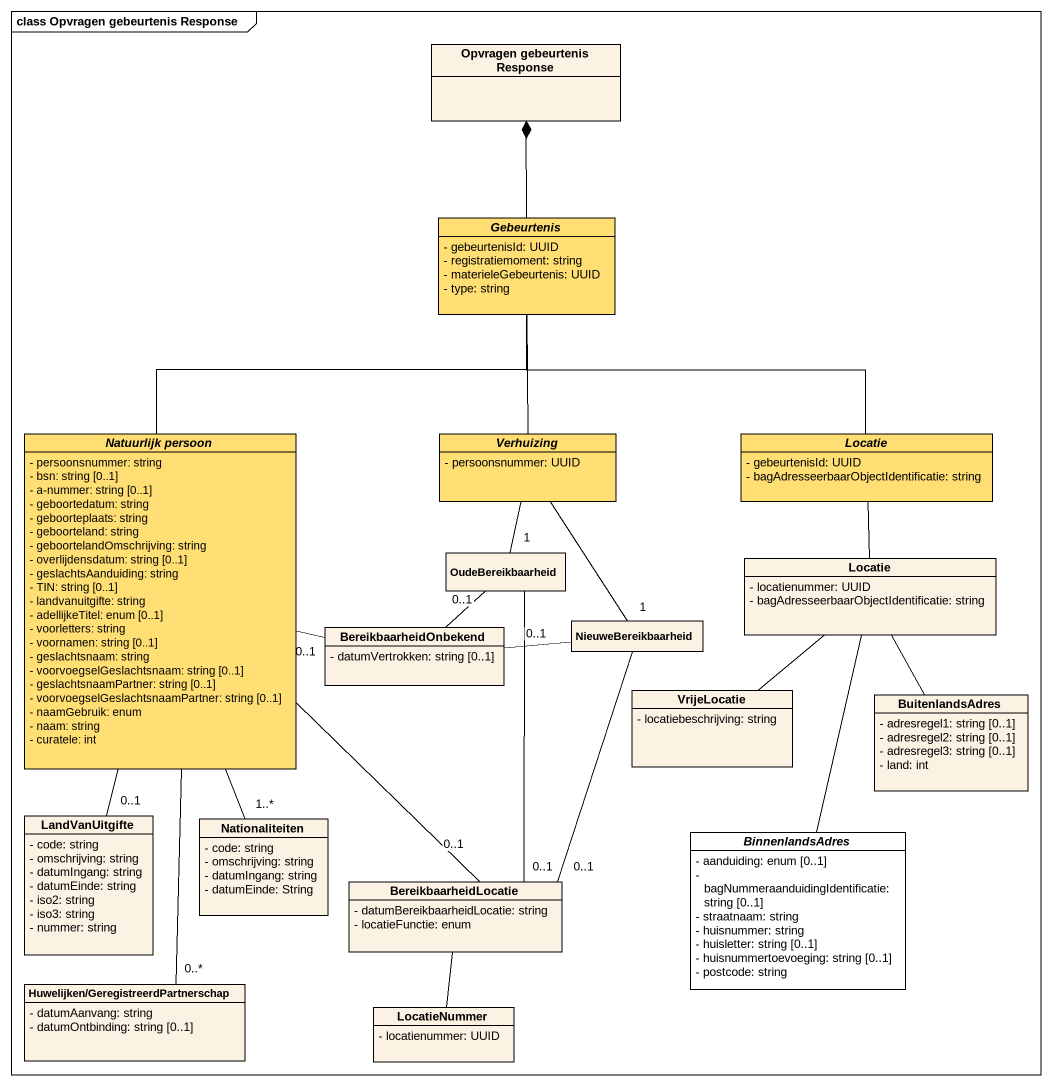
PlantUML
@startuml
mainframe class Opvragen gebeurtenis Response
hide circle
hide empty members
skinparam classAttributeIconSize 0
class "Opvragen gebeurtenis Response" as Opvragen_gebeurtenis
abstract class Gebeurtenis #FFDE73 {
  - gebeurtenisId: UUID
  - registratiemoment: string
  - materieleGebeurtenis: UUID
  - type: string
}
abstract class "Natuurlijk persoon" as Natuurlijk_persoon #FFDE73 {
  - persoonsnummer: string
  - bsn: string [0..1]
  - a-nummer: string [0..1]
  - geboortedatum: string
  - geboorteplaats: string
  - geboorteland: string
  - geboortelandOmschrijving: string
  - overlijdensdatum: string [0..1]
  - geslachtsAanduiding: string
  - TIN: string [0..1]
  - landvanuitgifte: string
  - adellijkeTitel: enum [0..1]
  - voorletters: string
  - voornamen: string [0..1]
  - geslachtsnaam: string
  - voorvoegselGeslachtsnaam: string [0..1]
  - geslachtsnaamPartner: string [0..1]
  - voorvoegselGeslachtsnaamPartner: string [0..1]
  - naamGebruik: enum
  - naam: string
  - curatele: int
}
abstract class Verhuizing #FFDE73 {
  - persoonsnummer: UUID
}
abstract class Locatie #FFDE73 {
  - gebeurtenisId: UUID
  - bagAdresseerbaarObjectIdentificatie: string
}
class OudeBereikbaarheid
class "Locatie" as Locatie_2 {
  - locatienummer: UUID
  - bagAdresseerbaarObjectIdentificatie: string
}
class BereikbaarheidOnbekend {
  - datumVertrokken: string [0..1]
}
class NieuweBereikbaarheid
class VrijeLocatie {
  - locatiebeschrijving: string
}
class BuitenlandsAdres {
  - adresregel1: string [0..1]
  - adresregel2: string [0..1]
  - adresregel3: string [0..1]
  - land: int
}
class LandVanUitgifte {
  - code: string
  - omschrijving: string
  - datumIngang: string
  - datumEinde: string
  - iso2: string
  - iso3: string
  - nummer: string
}
class Nationaliteiten {
  - code: string
  - omschrijving: string
  - datumIngang: string
  - datumEinde: String
}
abstract class BinnenlandsAdres #FFFFFF {
  - aanduiding: enum [0..1]
  - bagNummeraanduidingIdentificatie: string [0..1]
  - straatnaam: string
  - huisnummer: string
  - huisletter: string [0..1]
  - huisnummertoevoeging: string [0..1]
  - postcode: string
}
class BereikbaarheidLocatie {
  - datumBereikbaarheidLocatie: string
  - locatieFunctie: enum
}
class "Huwelijken/GeregistreerdPartnerschap" as Huwelijken {
  - datumAanvang: string
  - datumOntbinding: string [0..1]
}
class LocatieNummer {
  - locatienummer: UUID
}
Gebeurtenis -up-* Opvragen_gebeurtenis
Gebeurtenis -- Natuurlijk_persoon
Gebeurtenis -- Verhuizing
Gebeurtenis -right- Locatie
Natuurlijk_persoon -right- "0..1" BereikbaarheidOnbekend
Natuurlijk_persoon -- "0..1" LandVanUitgifte
Natuurlijk_persoon -- "1..*" Nationaliteiten
Natuurlijk_persoon -- "0..1" BereikbaarheidLocatie
Natuurlijk_persoon -- "0..*" Huwelijken
Verhuizing -- "1" OudeBereikbaarheid
Verhuizing -- "1" NieuweBereikbaarheid
Locatie -- Locatie_2
OudeBereikbaarheid -- "0..1" BereikbaarheidOnbekend
OudeBereikbaarheid -- "0..1" BereikbaarheidLocatie
Locatie_2 -- VrijeLocatie
Locatie_2 -- BuitenlandsAdres
Locatie_2 -- BinnenlandsAdres
NieuweBereikbaarheid -left- "0..1" BereikbaarheidOnbekend
NieuweBereikbaarheid -- "0..1" BereikbaarheidLocatie
BereikbaarheidLocatie -- LocatieNummer
@enduml
